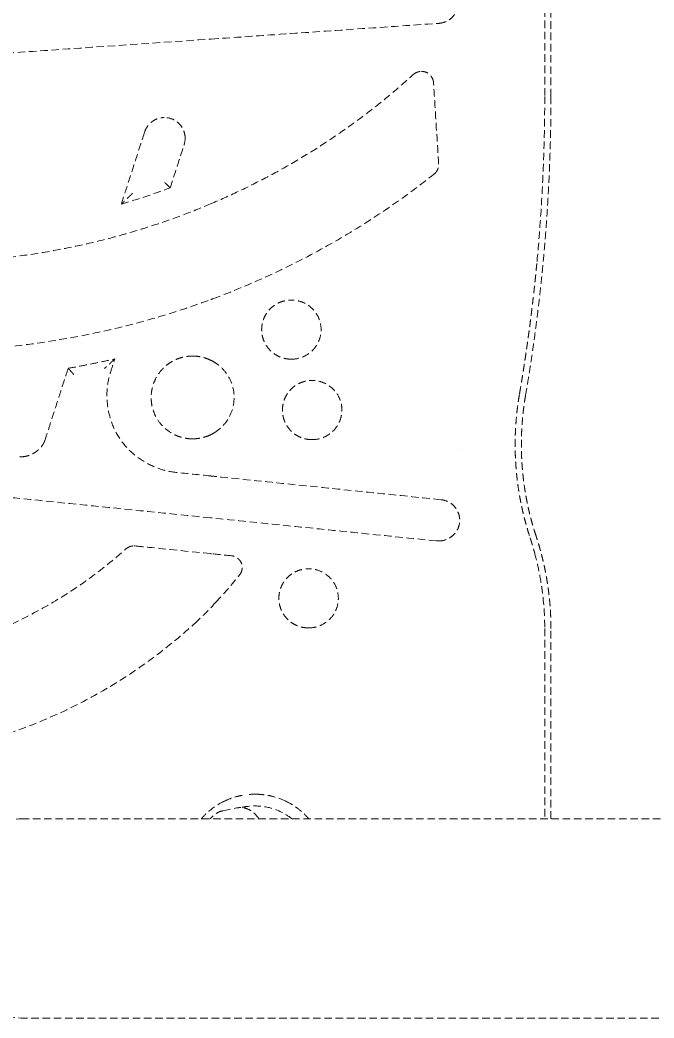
# Model space of a CAD drawing. Header units: millimetres. Extents: x -4194 to 3683, y -2760 to 1498.
# Drawn here: x -429.5 to -322.4, y -251.7 to -82.9 of the extents above; entities that cross this region are included whole.
import ezdxf

# ---------------------------------------------------------------- set-up
doc = ezdxf.new("R2010")
doc.units = ezdxf.units.MM
doc.linetypes.add('HIDDEN', pattern=[1.905, 1.27, -0.635])
doc.layers.add('DIKOM_ОБЪЕКТ', color=7, linetype='Continuous')

msp = doc.modelspace()

# ---------------------------------------------------------------- linework, layer by layer
at = {"layer": 'DIKOM_ОБЪЕКТ', "color": 7, "linetype": 'HIDDEN', "lineweight": 15, "extrusion": (-1, -3.06162e-16, -2.22045e-16)}
for p, q in [((-361.642, -91.596), (-361.698, -91.596)), ((-400.363, -139.721), (-400.372, -139.721)), ((-400.372, -153.721), (-400.362, -153.721)), ((-410.269, -171.821), (-410.272, -171.821)), ((-358.845, -170.987), (-358.786, -170.987)), ((-395.219, -216.603), (-392.94, -216.141)), ((-117.486, -217.961), (-428.94, -217.961)), ((-83.468, -251.661), (-428.94, -251.661))]:
    msp.add_line(p, q, dxfattribs=at)
at = {"layer": 'DIKOM_ОБЪЕКТ', "color": 7, "linetype": 'HIDDEN', "lineweight": 15}
for points, degree in [([(-340.872, 94.189), (-340.872, -95.811)], 1), ([(-339.82, -95.811), (-339.82, 94.189)], 1), ([(-397.309, -86.12), (-397.282, -86.118), (-397.254, -86.116), (-397.227, -86.114)], 3), ([(-397.32, -113.985), (-395.747, -113.319), (-392.632, -111.921), (-388.052, -109.634), (-383.576, -107.162), (-379.213, -104.508), (-374.971, -101.676), (-370.859, -98.668), (-366.885, -95.488), (-364.338, -93.256), (-363.09, -92.111)], 3), ([(-412.41, -114.011), (-411.97, -112.649), (-411.092, -109.929), (-409.779, -105.862), (-408.906, -103.16), (-408.47, -101.811)], 3), ([(-401.8, -103.97), (-401.688, -103.624), (-401.63, -103.255), (-401.63, -102.891)], 3), ([(-404.161, -111.28), (-403.374, -108.844), (-402.588, -106.407), (-401.8, -103.97)], 3), ([(-412.403, -114.011), (-409.625, -113.199), (-406.874, -112.288), (-404.161, -111.281)], 3), ([(-404.167, -111.27), (-404.167, -111.27), (-404.167, -111.27), (-404.167, -111.27)], 3), ([(-412.41, -114.011), (-412.408, -114.011), (-412.405, -114.011), (-412.403, -114.011)], 3), ([(-412.398, -114.007), (-412.398, -114.007), (-412.398, -114.007), (-412.398, -114.007)], 3), ([(-342.205, -124.045), (-342.205, -124.05), (-342.205, -124.055), (-342.206, -124.059)], 3), ([(-397.309, -130.172), (-397.169, -130.12), (-397.029, -130.068), (-396.889, -130.016)], 3), ([(-383.7, -140.251), (-383.972, -140.251), (-384.494, -140.206), (-385.262, -140.022), (-386.001, -139.715), (-386.674, -139.296), (-387.27, -138.78), (-387.78, -138.179), (-388.189, -137.505), (-388.486, -136.769), (-388.662, -136.005), (-388.721, -135.222), (-388.653, -134.437), (-388.466, -133.673), (-388.164, -132.948), (-387.753, -132.286), (-387.242, -131.694), (-386.647, -131.185), (-385.98, -130.775), (-385.25, -130.475), (-384.488, -130.294), (-383.97, -130.251), (-383.7, -130.251)], 3), ([(-383.672, -130.251), (-383.681, -130.251), (-383.691, -130.251), (-383.7, -130.251)], 3), ([(-383.686, -130.251), (-383.686, -130.251), (-383.686, -130.251), (-383.686, -130.251)], 3), ([(-414.244, -142.461), (-414, -141.708), (-413.756, -140.954), (-413.513, -140.201)], 3), ([(-413.513, -140.201), (-413.515, -140.201), (-413.517, -140.201), (-413.52, -140.201)], 3), ([(-396.678, -140.763), (-396.882, -140.637), (-397.093, -140.522), (-397.309, -140.418)], 3), ([(-383.7, -140.251), (-383.691, -140.251), (-383.681, -140.251), (-383.672, -140.251)], 3), ([(-383.686, -140.251), (-383.686, -140.251), (-383.686, -140.251), (-383.686, -140.251)], 3), ([(-425.33, -153.981), (-424.895, -152.636), (-424.025, -149.938), (-422.711, -145.872), (-421.831, -143.147), (-421.39, -141.781)], 3), ([(-421.39, -141.781), (-421.389, -141.781), (-421.387, -141.781), (-421.385, -141.781)], 3), ([(-380.19, -153.851), (-380.462, -153.851), (-380.984, -153.806), (-381.753, -153.621), (-382.492, -153.314), (-383.165, -152.895), (-383.761, -152.379), (-384.271, -151.778), (-384.68, -151.104), (-384.976, -150.368), (-385.152, -149.604), (-385.211, -148.822), (-385.143, -148.037), (-384.957, -147.274), (-384.654, -146.549), (-384.243, -145.887), (-383.733, -145.294), (-383.138, -144.786), (-382.471, -144.376), (-381.74, -144.075), (-380.978, -143.894), (-380.46, -143.851), (-380.19, -143.851)], 3), ([(-380.158, -143.851), (-380.168, -143.851), (-380.179, -143.851), (-380.19, -143.851)], 3), ([(-380.174, -143.851), (-380.174, -143.851), (-380.174, -143.851), (-380.174, -143.851)], 3), ([(-397.309, -153.022), (-397.093, -152.918), (-396.883, -152.803), (-396.679, -152.677)], 3), ([(-380.19, -153.851), (-380.179, -153.851), (-380.168, -153.851), (-380.158, -153.851)], 3), ([(-380.174, -153.851), (-380.174, -153.851), (-380.174, -153.851), (-380.174, -153.851)], 3), ([(-429.247, -156.745), (-429.344, -156.745), (-429.441, -156.74), (-429.537, -156.731)], 3), ([(-355.325, -155.494), (-355.325, -155.494), (-355.325, -155.494), (-355.325, -155.494)], 3), ([(-397.309, -159.997), (-399.268, -159.795), (-401.227, -159.592), (-403.186, -159.39)], 3), ([(-397.308, -159.998), (-397.308, -159.998), (-397.308, -159.998), (-397.308, -159.998)], 3), ([(-358.371, -164.022), (-358.371, -164.022), (-358.371, -164.022), (-358.371, -164.022)], 3), ([(-359.17, -170.971), (-363.355, -170.549), (-371.773, -169.688), (-384.507, -168.385), (-393.045, -167.514), (-397.32, -167.078)], 3), ([(-365.538, -169.093), (-365.538, -169.093), (-365.538, -169.093), (-365.538, -169.093)], 3), ([(-410.083, -171.83), (-410.157, -171.822), (-410.231, -171.82), (-410.305, -171.822)], 3), ([(-410.268, -171.821), (-410.267, -171.821), (-410.266, -171.821), (-410.265, -171.821)], 3), ([(-410.082, -171.831), (-410.082, -171.831), (-410.082, -171.831), (-410.082, -171.831)], 3), ([(-358.845, -170.987), (-358.953, -170.987), (-359.061, -170.982), (-359.17, -170.971)], 3), ([(-358.812, -170.987), (-358.813, -170.987), (-358.814, -170.987), (-358.815, -170.987)], 3), ([(-358.783, -170.987), (-358.784, -170.987), (-358.785, -170.987), (-358.786, -170.987)], 3), ([(-397.308, -173.133), (-397.308, -173.133), (-397.308, -173.133), (-397.307, -173.133)], 3), ([(-393.785, -173.491), (-394.919, -173.375), (-396.053, -173.259), (-397.188, -173.143)], 3), ([(-396.433, -181.353), (-395.039, -179.862), (-393.706, -178.315), (-392.421, -176.73)], 3), ([(-380.79, -185.691), (-381.062, -185.691), (-381.584, -185.646), (-382.353, -185.461), (-383.092, -185.154), (-383.765, -184.735), (-384.361, -184.219), (-384.871, -183.618), (-385.279, -182.944), (-385.576, -182.208), (-385.752, -181.444), (-385.811, -180.662), (-385.743, -179.877), (-385.557, -179.113), (-385.254, -178.389), (-384.843, -177.727), (-384.333, -177.134), (-383.738, -176.626), (-383.071, -176.216), (-382.34, -175.915), (-381.578, -175.734), (-381.06, -175.691), (-380.79, -175.691)], 3), ([(-380.758, -175.691), (-380.769, -175.691), (-380.779, -175.691), (-380.79, -175.691)], 3), ([(-380.774, -175.691), (-380.774, -175.691), (-380.774, -175.691), (-380.774, -175.691)], 3), ([(-400.009, -184.92), (-399.083, -184.066), (-398.184, -183.182), (-397.309, -182.275)], 3), ([(-397.309, -182.275), (-397.014, -181.971), (-396.722, -181.663), (-396.433, -181.353)], 3), ([(-380.79, -185.691), (-380.779, -185.691), (-380.769, -185.691), (-380.758, -185.691)], 3), ([(-380.774, -185.691), (-380.774, -185.691), (-380.774, -185.691), (-380.774, -185.691)], 3), ([(-340.872, -185.811), (-340.872, -217.961)], 1), ([(-339.82, -217.961), (-339.82, -185.811)], 1), ([(-389.526, -213.814), (-390.146, -213.799), (-390.769, -213.832), (-391.383, -213.913)], 3), ([(-384.624, -214.994), (-385.304, -214.667), (-386.019, -214.404), (-386.748, -214.21)], 3), ([(-392.216, -216.077), (-392.459, -216.071), (-392.704, -216.093), (-392.94, -216.141)], 3), ([(-398.896, -217.961), (-398.877, -217.938), (-398.858, -217.916), (-398.838, -217.894)], 3)]:
    msp.add_open_spline(points, degree=degree, dxfattribs=at)
for points, knots in [([(-358.767, -83.46), (-358.418, -83.437), (-358.069, -83.356), (-357.389, -83.095), (-357.052, -82.903), (-356.455, -82.419), (-356.193, -82.116), (-355.808, -81.476), (-355.669, -81.138), (-355.491, -80.421), (-355.459, -80.028), (-355.531, -79.295), (-355.625, -78.945), (-355.909, -78.284), (-356.105, -77.968), (-356.591, -77.403), (-356.893, -77.154), (-357.536, -76.782), (-357.879, -76.648), (-358.492, -76.505), (-358.761, -76.473), (-359.029, -76.473)], [0.0000147, 0.0000147, 0.0000147, 0.0000147, 1.0592367, 1.0592367, 2.2042699, 2.2042699, 3.3764266, 3.3764266, 4.4493407, 4.4493407, 5.5960111, 5.5960111, 6.659542, 6.659542, 7.7553672, 7.7553672, 8.9038329, 8.9038329, 9.9972406, 9.9972406, 10.8077651, 10.8077651, 10.8077651, 10.8077651]), ([(-397.227, -86.114), (-393.903, -85.885), (-390.58, -85.656), (-382.7, -85.112), (-378.144, -84.797), (-368.637, -84.14), (-363.685, -83.798), (-358.767, -83.46)], [0, 0, 0, 0, 10.0022308, 10.0022308, 23.7684424, 23.7684424, 38.8567592, 38.8567592, 38.8567592, 38.8567592]), ([(-439.427, -89.026), (-436.102, -88.797), (-432.776, -88.567), (-418.735, -87.599), (-408.019, -86.86), (-397.309, -86.12)], [0, 0, 0, 0, 10.0000859, 10.0000859, 42.2258745, 42.2258745, 42.2258745, 42.2258745]), ([(-363.09, -92.111), (-363.016, -92.043), (-362.86, -91.924), (-362.592, -91.778), (-362.29, -91.669), (-361.991, -91.609), (-361.788, -91.596), (-361.698, -91.596)], [0, 0, 0, 0, 0.07142857, 0.14285714, 0.21428571, 0.28571429, 0.34229395, 0.34229395, 0.34229395, 0.34229395]), ([(-359.659, -93.462), (-359.67, -93.292), (-359.707, -93.122), (-359.832, -92.776), (-359.926, -92.599), (-360.175, -92.249), (-360.343, -92.079), (-360.721, -91.808), (-360.939, -91.707), (-361.322, -91.613), (-361.485, -91.595), (-361.648, -91.596)], [0, 0, 0, 0, 0.5118957, 0.5118957, 1.1023654, 1.1023654, 1.8025431, 1.8025431, 2.4994593, 2.4994593, 2.9879528, 2.9879528, 2.9879528, 2.9879528]), ([(-358.797, -107.253), (-359.005, -103.927), (-359.213, -100.6), (-359.5, -96.003), (-359.579, -94.732), (-359.659, -93.462)], [0, 0, 0, 0, 10.0000001, 10.0000001, 13.8191629, 13.8191629, 13.8191629, 13.8191629]), ([(-340.872, -95.811), (-340.872, -98.163), (-340.9, -100.517), (-340.983, -104.05), (-341.035, -105.817), (-341.114, -107.88), (-341.151, -108.764), (-341.177, -109.353), (-341.191, -109.65), (-341.425, -114.624), (-341.757, -119.327), (-342.205, -124.045)], [0, 0, 0, 0, 0.25, 0.25, 0.375, 0.4375, 0.46875, 0.46875, 0.5, 0.5, 1, 1, 1, 1]), ([(-408.47, -101.811), (-408.419, -101.651), (-408.292, -101.348), (-408.031, -100.908), (-407.69, -100.488), (-407.287, -100.117), (-406.83, -99.808), (-406.327, -99.578), (-405.794, -99.434), (-405.409, -99.394), (-405.207, -99.39), (-405.19, -99.389)], [0, 0, 0, 0, 0.05555556, 0.11111111, 0.16666667, 0.22222222, 0.27777778, 0.33333333, 0.38888889, 0.44444444, 0.44969283, 0.44969283, 0.44969283, 0.44969283]), ([(-401.63, -102.891), (-401.63, -102.544), (-401.685, -102.193), (-401.897, -101.507), (-402.063, -101.165), (-402.494, -100.558), (-402.764, -100.286), (-403.365, -99.848), (-403.702, -99.674), (-404.437, -99.435), (-404.849, -99.378), (-405.252, -99.391)], [0, 0, 0, 0, 1.0413006, 1.0413006, 2.1541937, 2.1541937, 3.2746574, 3.2746574, 4.3850205, 4.3850205, 5.5954701, 5.5954701, 5.5954701, 5.5954701]), ([(-359.539, -108.924), (-359.403, -108.816), (-359.284, -108.685), (-359.071, -108.384), (-358.98, -108.205), (-358.836, -107.803), (-358.791, -107.568), (-358.794, -107.309), (-358.795, -107.281), (-358.797, -107.253)], [0.0000186, 0.0000186, 0.0000186, 0.0000186, 0.5199141, 0.5199141, 1.1098143, 1.1098143, 1.8041037, 1.8041037, 1.88752, 1.88752, 1.88752, 1.88752]), ([(-396.889, -130.016), (-393.779, -128.854), (-390.709, -127.579), (-384.632, -124.796), (-381.621, -123.283), (-375.699, -120.03), (-372.786, -118.286), (-367.094, -114.582), (-364.313, -112.617), (-360.919, -110.016), (-360.226, -109.473), (-359.539, -108.924)], [0, 0, 0, 0, 9.9677132, 9.9677132, 20.0976152, 20.0976152, 30.3327236, 30.3327236, 40.6280972, 40.6280972, 43.2982917, 43.2982917, 43.2982917, 43.2982917]), ([(-405.088, -110.356), (-405.063, -110.381), (-405.034, -110.409), (-404.984, -110.457), (-404.967, -110.474), (-404.939, -110.501), (-404.925, -110.515), (-404.91, -110.529), (-404.9, -110.539), (-404.896, -110.543), (-404.841, -110.596), (-404.801, -110.635), (-404.754, -110.68), (-404.741, -110.693), (-404.725, -110.709), (-404.718, -110.716), (-404.711, -110.723), (-404.708, -110.725), (-404.706, -110.727), (-404.706, -110.727), (-404.638, -110.794), (-404.579, -110.852), (-404.503, -110.927), (-404.479, -110.95), (-404.447, -110.982), (-404.431, -110.998), (-404.417, -111.012), (-404.408, -111.021), (-404.404, -111.025), (-404.356, -111.073), (-404.319, -111.11), (-404.273, -111.157), (-404.259, -111.171), (-404.234, -111.197), (-404.223, -111.208), (-404.175, -111.259), (-404.158, -111.279), (-404.161, -111.281)], [0, 0, 0, 0, 0.0625, 0.0625, 0.09375, 0.09375, 0.109375, 0.1171875, 0.1171875, 0.125, 0.125, 0.1875, 0.1875, 0.21875, 0.21875, 0.234375, 0.2421875, 0.24609375, 0.24609375, 0.25, 0.25, 0.375, 0.375, 0.4375, 0.4375, 0.46875, 0.484375, 0.484375, 0.5, 0.5, 0.625, 0.625, 0.6875, 0.6875, 0.75, 0.75, 0.99269757, 0.99269757, 0.99269757, 0.99269757]), ([(-410.528, -112.199), (-410.574, -112.244), (-410.626, -112.296), (-410.714, -112.383), (-410.745, -112.413), (-410.794, -112.461), (-410.819, -112.486), (-410.849, -112.515), (-410.864, -112.531), (-410.871, -112.537), (-410.875, -112.541), (-410.876, -112.543), (-410.983, -112.647), (-411.062, -112.725), (-411.144, -112.805), (-411.165, -112.826), (-411.188, -112.848), (-411.194, -112.854), (-411.201, -112.861), (-411.204, -112.864), (-411.206, -112.866), (-411.207, -112.867), (-411.207, -112.867), (-411.208, -112.867), (-411.207, -112.867), (-411.329, -112.986), (-411.438, -113.091), (-411.581, -113.23), (-411.625, -113.273), (-411.686, -113.332), (-411.716, -113.361), (-411.748, -113.392), (-411.761, -113.405), (-411.77, -113.414), (-411.773, -113.416), (-411.824, -113.465), (-411.865, -113.505), (-411.924, -113.562), (-411.952, -113.589), (-411.979, -113.614), (-411.996, -113.631), (-412.003, -113.638), (-412.05, -113.683), (-412.085, -113.716), (-412.133, -113.762), (-412.156, -113.784), (-412.178, -113.804), (-412.192, -113.817), (-412.198, -113.823), (-412.236, -113.859), (-412.263, -113.884), (-412.298, -113.917), (-412.314, -113.932), (-412.328, -113.945), (-412.337, -113.953), (-412.341, -113.957), (-412.382, -113.994), (-412.401, -114.011), (-412.403, -114.011)], [0, 0, 0, 0, 0.0625, 0.0625, 0.09375, 0.09375, 0.109375, 0.1171875, 0.1210937, 0.1230469, 0.1230469, 0.125, 0.125, 0.1875, 0.1875, 0.21875, 0.21875, 0.234375, 0.234375, 0.2421875, 0.2460937, 0.2480469, 0.2490234, 0.2490234, 0.25, 0.25, 0.375, 0.375, 0.4375, 0.4375, 0.46875, 0.484375, 0.4921875, 0.4921875, 0.5, 0.5, 0.5625, 0.5625, 0.59375, 0.609375, 0.609375, 0.625, 0.625, 0.6875, 0.6875, 0.71875, 0.734375, 0.734375, 0.75, 0.75, 0.8125, 0.8125, 0.84375, 0.859375, 0.859375, 0.875, 0.875, 1, 1, 1, 1]), ([(-437.161, -123.597), (-436.359, -123.536), (-433.449, -123.286), (-428.725, -122.718), (-423.159, -121.796), (-417.852, -120.685), (-412.623, -119.357), (-407.438, -117.801), (-402.323, -116.02), (-398.978, -114.688), (-397.32, -113.985)], [0.38571826, 0.38571826, 0.38571826, 0.38571826, 0.41666667, 0.5, 0.58333333, 0.66666667, 0.75, 0.83333333, 0.91666667, 1, 1, 1, 1]), ([(-479.63, -135.361), (-476.38, -136.101), (-473.101, -136.727), (-466.283, -137.788), (-462.737, -138.206), (-455.606, -138.784), (-452.017, -138.943), (-444.817, -139.002), (-441.2, -138.899), (-433.981, -138.43), (-430.374, -138.062), (-423.22, -137.063), (-419.668, -136.432), (-412.66, -134.91), (-409.199, -134.021), (-402.927, -132.15), (-400.1, -131.206), (-397.309, -130.172)], [0, 0, 0, 0, 10.0061564, 10.0061564, 20.7059064, 20.7059064, 31.4698341, 31.4698341, 42.3094904, 42.3094904, 53.1724774, 53.1724774, 63.9810403, 63.9810403, 74.6896878, 74.6896878, 83.623812, 83.623812, 83.623812, 83.623812]), ([(-383.672, -140.251), (-383.133, -140.251), (-382.589, -140.16), (-381.567, -139.82), (-381.077, -139.564), (-380.226, -138.92), (-379.849, -138.529), (-379.24, -137.653), (-379.003, -137.153), (-378.71, -136.133), (-378.643, -135.601), (-378.68, -134.549), (-378.785, -134.016), (-379.152, -133.018), (-379.422, -132.542), (-380.084, -131.721), (-380.479, -131.361), (-381.365, -130.777), (-381.871, -130.553), (-382.808, -130.308), (-383.242, -130.251), (-383.672, -130.251)], [0, 0, 0, 0, 1.6199981, 1.6199981, 3.2386345, 3.2386345, 4.8289535, 4.8289535, 6.4446838, 6.4446838, 8.0138192, 8.0138192, 9.6043412, 9.6043412, 11.2043218, 11.2043218, 12.7728946, 12.7728946, 14.393717, 14.393717, 15.6879817, 15.6879817, 15.6879817, 15.6879817]), ([(-400.372, -153.721), (-400.404, -153.721), (-400.795, -153.718), (-401.543, -153.648), (-402.606, -153.382), (-403.946, -152.818), (-405.426, -151.723), (-406.502, -150.238), (-407.05, -148.904), (-407.306, -147.847), (-407.399, -146.753), (-407.316, -145.657), (-407.067, -144.587), (-406.522, -143.236), (-405.664, -142.042), (-404.569, -141.083), (-403.645, -140.499), (-402.65, -140.072), (-401.594, -139.801), (-400.82, -139.724), (-400.412, -139.721), (-400.372, -139.721)], [0.1119254, 0.1119254, 0.1119254, 0.1119254, 0.11538462, 0.15384615, 0.19230769, 0.23076923, 0.30769231, 0.38461538, 0.42307692, 0.46153846, 0.5, 0.53846154, 0.57692308, 0.61538462, 0.69230769, 0.73076923, 0.76923077, 0.80769231, 0.84615385, 0.88461538, 0.88876157, 0.88876157, 0.88876157, 0.88876157]), ([(-397.309, -140.418), (-397.991, -140.088), (-398.738, -139.871), (-399.792, -139.738), (-400.097, -139.719), (-400.402, -139.721)], [0, 0, 0, 0, 2.2737727, 2.2737727, 3.1882358, 3.1882358, 3.1882358, 3.1882358]), ([(-400.367, -139.721), (-400.041, -139.721), (-399.346, -139.771), (-398.323, -139.999), (-397.655, -140.256), (-397.32, -140.417)], [0.88893319, 0.88893319, 0.88893319, 0.88893319, 0.92307692, 0.96153846, 1, 1, 1, 1]), ([(-421.39, -141.781), (-420.489, -141.625), (-418.705, -141.3), (-416.081, -140.772), (-414.368, -140.395), (-413.52, -140.201), (-413.52, -140.201)], [0, 0, 0, 0, 0.3333272, 0.6666544, 0.9999816, 1, 1, 1, 1]), ([(-413.513, -140.201), (-413.512, -140.201), (-413.515, -140.204), (-413.525, -140.214), (-413.529, -140.218), (-413.539, -140.229), (-413.545, -140.235), (-413.565, -140.254), (-413.582, -140.27), (-413.612, -140.299), (-413.628, -140.315), (-413.65, -140.335), (-413.66, -140.344), (-413.666, -140.351), (-413.67, -140.354), (-413.717, -140.398), (-413.772, -140.449), (-413.871, -140.542), (-413.907, -140.575), (-413.965, -140.629), (-413.995, -140.657), (-414.032, -140.692), (-414.051, -140.709), (-414.059, -140.717), (-414.065, -140.722), (-414.068, -140.725), (-414.134, -140.786), (-414.21, -140.856), (-414.346, -140.98), (-414.395, -141.025), (-414.473, -141.097), (-414.513, -141.134), (-414.555, -141.173), (-414.584, -141.199), (-414.6, -141.214), (-414.666, -141.274), (-414.719, -141.322), (-414.799, -141.395), (-414.839, -141.431), (-414.879, -141.468), (-414.906, -141.492), (-414.918, -141.503), (-415.049, -141.621), (-415.163, -141.725), (-415.275, -141.826)], [0, 0, 0, 0, 0.0625, 0.0625, 0.09375, 0.09375, 0.125, 0.125, 0.1875, 0.1875, 0.21875, 0.234375, 0.2421875, 0.2421875, 0.25, 0.25, 0.375, 0.375, 0.4375, 0.4375, 0.46875, 0.484375, 0.4921875, 0.4960938, 0.4960938, 0.5, 0.5, 0.625, 0.625, 0.6875, 0.6875, 0.71875, 0.734375, 0.734375, 0.75, 0.75, 0.8125, 0.8125, 0.84375, 0.859375, 0.859375, 0.875, 0.875, 1, 1, 1, 1]), ([(-396.679, -152.677), (-396.042, -152.284), (-395.462, -151.78), (-394.499, -150.632), (-394.106, -149.97), (-393.568, -148.588), (-393.408, -147.854), (-393.321, -146.372), (-393.403, -145.606), (-393.794, -144.166), (-394.106, -143.473), (-394.925, -142.241), (-395.438, -141.686), (-396.227, -141.061), (-396.449, -140.905), (-396.678, -140.763)], [0, 0, 0, 0, 2.2475146, 2.2475146, 4.4965688, 4.4965688, 6.6967844, 6.6967844, 8.9503309, 8.9503309, 11.173488, 11.173488, 13.3869847, 13.3869847, 14.1966422, 14.1966422, 14.1966422, 14.1966422]), ([(-420.447, -142.838), (-420.472, -142.808), (-420.502, -142.775), (-420.551, -142.718), (-420.569, -142.698), (-420.596, -142.666), (-420.611, -142.65), (-420.625, -142.633), (-420.635, -142.622), (-420.639, -142.618), (-420.697, -142.552), (-420.737, -142.505), (-420.783, -142.453), (-420.796, -142.438), (-420.811, -142.421), (-420.818, -142.413), (-420.824, -142.406), (-420.827, -142.403), (-420.828, -142.402), (-420.828, -142.402), (-420.828, -142.402), (-420.894, -142.327), (-420.952, -142.261), (-421.027, -142.175), (-421.05, -142.149), (-421.082, -142.113), (-421.098, -142.096), (-421.112, -142.08), (-421.121, -142.07), (-421.125, -142.065), (-421.173, -142.012), (-421.21, -141.97), (-421.257, -141.918), (-421.271, -141.902), (-421.297, -141.874), (-421.308, -141.861), (-421.361, -141.803), (-421.383, -141.781), (-421.385, -141.781)], [0, 0, 0, 0, 0.0625, 0.0625, 0.09375, 0.09375, 0.109375, 0.1171875, 0.1171875, 0.125, 0.125, 0.1875, 0.1875, 0.21875, 0.21875, 0.234375, 0.2421875, 0.2460938, 0.2480469, 0.2480469, 0.25, 0.25, 0.375, 0.375, 0.4375, 0.4375, 0.46875, 0.484375, 0.484375, 0.5, 0.5, 0.625, 0.625, 0.6875, 0.6875, 0.75, 0.75, 1, 1, 1, 1]), ([(-403.187, -159.39), (-404.207, -159.286), (-405.22, -159.045), (-407.174, -158.336), (-408.128, -157.857), (-409.931, -156.675), (-410.788, -155.953), (-412.271, -154.336), (-412.907, -153.425), (-413.875, -151.528), (-414.233, -150.537), (-414.721, -148.478), (-414.846, -147.394), (-414.838, -145.211), (-414.698, -144.096), (-414.36, -142.838), (-414.304, -142.649), (-414.244, -142.461)], [0, 0, 0, 0, 3.0783179, 3.0783179, 6.2391877, 6.2391877, 9.5483777, 9.5483777, 12.8219027, 12.8219027, 15.9385552, 15.9385552, 19.16954, 19.16954, 22.4854363, 22.4854363, 23.0771177, 23.0771177, 23.0771177, 23.0771177]), ([(-380.158, -153.851), (-379.618, -153.851), (-379.072, -153.76), (-378.049, -153.419), (-377.559, -153.162), (-376.706, -152.516), (-376.329, -152.125), (-375.72, -151.247), (-375.484, -150.747), (-375.192, -149.726), (-375.126, -149.195), (-375.164, -148.143), (-375.27, -147.611), (-375.637, -146.615), (-375.907, -146.141), (-376.568, -145.32), (-376.963, -144.961), (-377.849, -144.377), (-378.355, -144.153), (-379.293, -143.908), (-379.727, -143.851), (-380.158, -143.851)], [0, 0, 0, 0, 1.6243873, 1.6243873, 3.2470859, 3.2470859, 4.8404787, 4.8404787, 6.4572294, 6.4572294, 8.025605, 8.025605, 9.6135703, 9.6135703, 11.2115106, 11.2115106, 12.7796223, 12.7796223, 14.402122, 14.402122, 15.6987385, 15.6987385, 15.6987385, 15.6987385]), ([(-400.4, -153.72), (-399.663, -153.725), (-398.918, -153.607), (-397.906, -153.284), (-397.602, -153.163), (-397.309, -153.022)], [0, 0, 0, 0, 2.2107945, 2.2107945, 3.1874445, 3.1874445, 3.1874445, 3.1874445]), ([(-397.32, -153.022), (-397.658, -153.185), (-398.33, -153.443), (-399.358, -153.671), (-400.042, -153.72), (-400.367, -153.721)], [0, 0, 0, 0, 0.03846154, 0.07692308, 0.11174929, 0.11174929, 0.11174929, 0.11174929]), ([(-429.244, -156.745), (-429.18, -156.745), (-428.952, -156.737), (-428.55, -156.683), (-428.024, -156.536), (-427.507, -156.317), (-427.014, -156.036), (-426.555, -155.7), (-426.142, -155.317), (-425.79, -154.894), (-425.514, -154.451), (-425.382, -154.142), (-425.33, -153.981)], [0.06075232, 0.06075232, 0.06075232, 0.06075232, 0.1, 0.2, 0.3, 0.4, 0.5, 0.6, 0.7, 0.8, 0.9, 1, 1, 1, 1]), ([(-397.309, -159.997), (-397.296, -159.998), (-397.269, -160.001), (-397.227, -160.005), (-397.2, -160.008), (-397.186, -160.01)], [-0.0000001, -0.0000001, -0.0000001, -0.0000001, 0.3325618, 0.6658949, 1, 1, 1, 1]), ([(-358.397, -164.012), (-361.647, -163.676), (-364.912, -163.34), (-372.706, -162.535), (-377.248, -162.067), (-386.356, -161.127), (-390.924, -160.656), (-396.06, -160.126), (-396.623, -160.068), (-397.186, -160.01)], [0, 0, 0, 0, 10.0022074, 10.0022074, 23.8051092, 23.8051092, 37.6076907, 37.6076907, 39.3074516, 39.3074516, 39.3074516, 39.3074516]), ([(-397.32, -167.078), (-404.375, -166.359), (-418.488, -164.922), (-432.658, -163.481), (-439.768, -162.757), (-439.82, -162.752)], [0, 0, 0, 0, 0.33333333, 0.66666667, 0.66911805, 0.66911805, 0.66911805, 0.66911805]), ([(-358.783, -170.987), (-358.412, -170.987), (-358.038, -170.925), (-357.318, -170.694), (-356.964, -170.517), (-356.344, -170.06), (-356.071, -169.773), (-355.646, -169.153), (-355.483, -168.814), (-355.264, -168.095), (-355.215, -167.701), (-355.255, -166.97), (-355.328, -166.623), (-355.575, -165.946), (-355.759, -165.612), (-356.22, -165.029), (-356.504, -164.776), (-357.117, -164.379), (-357.453, -164.226), (-357.995, -164.072), (-358.195, -164.032), (-358.397, -164.012)], [0, 0, 0, 0, 1.122593, 1.122593, 2.2886692, 2.2886692, 3.4481568, 3.4481568, 4.5511268, 4.5511268, 5.7058871, 5.7058871, 6.7480051, 6.7480051, 7.8682579, 7.8682579, 8.9844901, 8.9844901, 10.0757801, 10.0757801, 10.6893026, 10.6893026, 10.6893026, 10.6893026]), ([(-411.63, -172.331), (-411.563, -172.271), (-411.423, -172.164), (-411.187, -172.029), (-410.925, -171.923), (-410.65, -171.852), (-410.431, -171.825), (-410.305, -171.821), (-410.272, -171.821)], [0, 0, 0, 0, 0.16666668, 0.33333335, 0.50000003, 0.6666667, 0.83333338, 0.89245673, 0.89245673, 0.89245673, 0.89245673]), ([(-410.305, -171.822), (-410.303, -171.822), (-410.301, -171.822), (-410.288, -171.822), (-410.276, -171.821), (-410.265, -171.821)], [0.871597907, 0.871597907, 0.871597907, 0.871597907, 0.875, 0.875, 0.89519524, 0.89519524, 0.89519524, 0.89519524]), ([(-397.309, -173.132), (-400.623, -172.794), (-403.938, -172.456), (-408.196, -172.022), (-409.14, -171.926), (-410.083, -171.829)], [0, 0, 0, 0, 10.0000816, 10.0000816, 12.8455262, 12.8455262, 12.8455262, 12.8455262]), ([(-439.818, -188.516), (-439.776, -188.502), (-437.148, -187.658), (-432.034, -185.695), (-424.768, -181.995), (-417.909, -177.561), (-413.668, -174.154), (-411.63, -172.331)], [0.49795689, 0.49795689, 0.49795689, 0.49795689, 0.5, 0.625, 0.75, 0.875, 1, 1, 1, 1]), ([(-397.309, -173.132), (-397.296, -173.132), (-397.269, -173.135), (-397.229, -173.139), (-397.201, -173.142), (-397.188, -173.143)], [-0.0000011, -0.0000011, -0.0000011, -0.0000011, 0.3322265, 0.6655497, 1, 1, 1, 1]), ([(-392.421, -176.73), (-392.312, -176.595), (-392.223, -176.441), (-392.08, -176.1), (-392.03, -175.907), (-391.98, -175.488), (-391.988, -175.255), (-392.082, -174.82), (-392.167, -174.61), (-392.391, -174.265), (-392.52, -174.119), (-392.83, -173.85), (-393.018, -173.73), (-393.397, -173.564), (-393.59, -173.51), (-393.785, -173.491)], [0, 0, 0, 0, 0.5222324, 0.5222324, 1.109476, 1.109476, 1.7884095, 1.7884095, 2.4461636, 2.4461636, 3.0209683, 3.0209683, 3.6763933, 3.6763933, 4.2627764, 4.2627764, 4.2627764, 4.2627764]), ([(-342.567, -173.027), (-342.282, -174.08), (-342.034, -175.136), (-341.718, -176.721), (-341.621, -177.249), (-341.49, -178.042), (-341.427, -178.438), (-341.37, -178.834), (-341.333, -179.098), (-341.315, -179.227), (-341.013, -181.508), (-340.872, -183.664), (-340.872, -185.811)], [0, 0, 0, 0, 0.25, 0.25, 0.375, 0.375, 0.4375, 0.46875, 0.46875, 0.5, 0.5, 1, 1, 1, 1]), ([(-380.758, -185.691), (-380.219, -185.691), (-379.673, -185.6), (-378.65, -185.259), (-378.16, -185.002), (-377.308, -184.357), (-376.931, -183.966), (-376.322, -183.088), (-376.086, -182.588), (-375.794, -181.568), (-375.727, -181.036), (-375.765, -179.984), (-375.871, -179.452), (-376.238, -178.456), (-376.508, -177.981), (-377.169, -177.16), (-377.564, -176.801), (-378.45, -176.217), (-378.956, -175.993), (-379.894, -175.748), (-380.328, -175.691), (-380.758, -175.691)], [0, 0, 0, 0, 1.6235895, 1.6235895, 3.2455512, 3.2455512, 4.8383899, 4.8383899, 6.4549592, 6.4549592, 8.0234724, 8.0234724, 9.6118999, 9.6118999, 11.210205, 11.210205, 12.7783993, 12.7783993, 14.4005974, 14.4005974, 15.6967921, 15.6967921, 15.6967921, 15.6967921]), ([(-440.705, -206.126), (-437.916, -205.5), (-435.153, -204.743), (-429.744, -202.977), (-427.091, -201.968), (-421.922, -199.714), (-419.398, -198.467), (-414.48, -195.744), (-412.08, -194.263), (-407.434, -191.083), (-405.181, -189.379), (-401.997, -186.71), (-400.992, -185.827), (-400.009, -184.92)], [0, 0, 0, 0, 8.5752603, 8.5752603, 17.0695685, 17.0695685, 25.4964186, 25.4964186, 33.9369183, 33.9369183, 42.3927166, 42.3927166, 46.4043602, 46.4043602, 46.4043602, 46.4043602]), ([(-394.995, -214.984), (-394.914, -214.945), (-394.835, -214.908), (-394.701, -214.848), (-394.617, -214.811), (-394.524, -214.771), (-394.478, -214.751), (-394.459, -214.743), (-394.446, -214.738), (-394.441, -214.736), (-393.916, -214.517), (-393.381, -214.337), (-392.357, -214.072), (-391.872, -213.977), (-391.383, -213.913)], [0.09894451, 0.09894451, 0.09894451, 0.09894451, 0.109375, 0.109375, 0.1171875, 0.12109375, 0.12304687, 0.12402344, 0.12402344, 0.125, 0.125, 0.1875, 0.1875, 0.2424076, 0.2424076, 0.2424076, 0.2424076]), ([(-389.526, -213.814), (-389.521, -213.814), (-389.515, -213.814), (-389.508, -213.815), (-389.504, -213.815), (-389.5, -213.815), (-389.482, -213.815), (-389.332, -213.817), (-388.911, -213.844), (-388.738, -213.858), (-388.431, -213.891), (-388.32, -213.904), (-388.143, -213.928), (-388.051, -213.941), (-387.939, -213.959), (-387.882, -213.968), (-387.853, -213.973), (-387.839, -213.975), (-387.833, -213.976), (-387.828, -213.977), (-387.825, -213.978), (-387.533, -214.027), (-387.171, -214.098), (-386.748, -214.21)], [0.31152797, 0.31152797, 0.31152797, 0.31152797, 0.31201172, 0.31225586, 0.31225586, 0.3125, 0.3125, 0.34375, 0.34375, 0.359375, 0.359375, 0.3671875, 0.3671875, 0.37109375, 0.37304687, 0.37402344, 0.37451172, 0.37475586, 0.37487793, 0.37487793, 0.375, 0.375, 0.42660649, 0.42660649, 0.42660649, 0.42660649]), ([(-394.995, -214.984), (-395.933, -215.432), (-396.819, -216.008), (-398.047, -217.056), (-398.459, -217.462), (-398.838, -217.894)], [0, 0, 0, 0, 3.1183745, 3.1183745, 4.8432618, 4.8432618, 4.8432618, 4.8432618]), ([(-383.601, -217.961), (-384.219, -217.471), (-384.899, -217.053), (-386.469, -216.325), (-387.392, -216.048), (-389.259, -215.767), (-390.223, -215.759), (-391.501, -215.931), (-391.843, -215.996), (-392.181, -216.078)], [8.992154, 8.992154, 8.992154, 8.992154, 11.3510565, 11.3510565, 14.1839978, 14.1839978, 17.0169392, 17.0169392, 18.0549321, 18.0549321, 18.0549321, 18.0549321]), ([(-384.624, -214.994), (-384.624, -214.994), (-384.624, -214.994), (-384.168, -215.213), (-383.706, -215.471), (-382.796, -216.066), (-382.347, -216.404), (-381.505, -217.141), (-381.111, -217.536), (-380.744, -217.961)], [0.49999982, 0.49999982, 0.49999982, 0.49999982, 0.5, 0.5, 0.5625, 0.5625, 0.625, 0.625, 0.68478334, 0.68478334, 0.68478334, 0.68478334]), ([(-395.219, -216.603), (-395.637, -216.687), (-396.033, -216.855), (-396.741, -217.303), (-397.053, -217.59), (-397.335, -217.922), (-397.351, -217.941), (-397.367, -217.961)], [0, 0, 0, 0, 1.5467882, 1.5467882, 3.1927965, 3.1927965, 3.2948841, 3.2948841, 3.2948841, 3.2948841]), ([(-389.191, -217.961), (-389.232, -217.896), (-389.274, -217.833), (-389.526, -217.472), (-389.767, -217.191), (-390.294, -216.733), (-390.571, -216.545), (-391.283, -216.206), (-391.751, -216.088), (-392.216, -216.077)], [21.8337903, 21.8337903, 21.8337903, 21.8337903, 22.1418905, 22.1418905, 23.6079333, 23.6079333, 24.8580336, 24.8580336, 26.533531, 26.533531, 26.533531, 26.533531]), ([(-428.94, -217.961), (-431, -217.961), (-433.055, -218.398), (-436.862, -220.088), (-438.604, -221.335), (-441.518, -224.457), (-442.682, -226.323), (-444.259, -230.402), (-444.668, -232.603), (-444.668, -234.811)], [1.5707963, 1.5707963, 1.5707963, 1.5707963, 1.9634954, 1.9634954, 2.3561945, 2.3561945, 2.7488936, 2.7488936, 3.1415927, 3.1415927, 3.1415927, 3.1415927]), ([(-444.668, -234.811), (-444.668, -237.018), (-444.259, -239.219), (-442.682, -243.298), (-441.518, -245.164), (-438.604, -248.286), (-436.862, -249.533), (-433.055, -251.223), (-431, -251.661), (-428.94, -251.661)], [0, 0, 0, 0, 0.3926991, 0.3926991, 0.7853982, 0.7853982, 1.1780972, 1.1780972, 1.5707963, 1.5707963, 1.5707963, 1.5707963])]:
    msp.add_open_spline(points, degree=3, knots=knots, dxfattribs=at)
for points, weights in [([(-344.114, -146.389), (-341.255, -129.671), (-339.82, -112.771), (-339.82, -95.811)], [1, 0.997609924359, 0.997609924359, 1]), ([(-342.206, -124.059), (-342.91, -131.479), (-343.891, -138.867), (-345.148, -146.213)], [1, 0.999534150991, 0.999534150991, 1]), ([(-345.148, -146.213), (-346.542, -154.367), (-345.925, -162.616), (-343.333, -170.472)], [1, 0.9802442083, 0.9802442083, 1]), ([(-342.338, -170.144), (-344.876, -162.451), (-345.48, -154.374), (-344.114, -146.389)], [1, 0.980244208345, 0.980244208345, 1]), ([(-403.187, -159.39), (-403.187, -159.39), (-403.187, -159.39), (-403.187, -159.39)], [1.16993761202, 1.16994600144, 1.16995439117, 1.16996278122]), ([(-397.186, -160.01), (-397.186, -160.01), (-397.186, -160.01), (-397.186, -160.01)], [1.17158587579, 1.17098965944, 1.17039499687, 1.16980188808]), ([(-339.82, -185.811), (-339.82, -180.476), (-340.666, -175.21), (-342.338, -170.144)], [1, 0.991553580841, 0.991553580841, 1]), ([(-343.333, -170.472), (-343.055, -171.316), (-342.799, -172.168), (-342.567, -173.027)], [1, 0.99975279199, 0.99975279199, 1]), ([(-397.188, -173.143), (-397.188, -173.143), (-397.188, -173.143), (-397.188, -173.143)], [1.16982354523, 1.17040938281, 1.17099673611, 1.17158560512])]:
    msp.add_rational_spline(points, weights, degree=3, dxfattribs=at)

doc.saveas('drawing.dxf')
